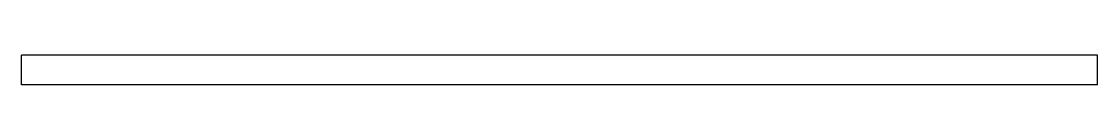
# Paper-space layout '_Top' of a CAD drawing. Header units: millimetres. Extents: x -55 to 55, y -3 to 0.
import ezdxf

# ---------------------------------------------------------------- set-up
doc = ezdxf.new("R2010")
doc.units = ezdxf.units.MM

psp = doc.layouts.new('_Top')

# ---------------------------------------------------------------- linework, layer by layer
at = {"color": 7, "linetype": 'Continuous', "lineweight": 25}
for p, q in [((-55, -3), (-55, 0)), ((55, 0), (-55, 0)), ((55, -3), (55, 0)), ((55, -3), (-55, -3)), ((-50, -3.0001), (-50, -3)), ((50, -3.0001), (-50, -3.0001)), ((-45, -3.0001), (-45, -3)), ((45, -3.0001), (45, -3)), ((50, -3.0001), (50, -3))]:
    psp.add_line(p, q, dxfattribs=at)

doc.saveas('drawing.dxf')
